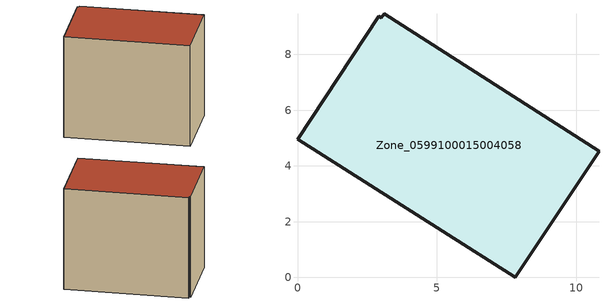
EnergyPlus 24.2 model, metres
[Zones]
Zone_0599100015004058
 floor ground (C_G): 3.11,9.46 10.81,4.53 7.81,0 0,4.95 2.92,9.36 3,9.31 z0.72
 wall outside (C_F): 7.81,0 10.81,4.53 3.11,9.46 3,9.31 2.92,9.36 0,4.95 7.81,0 z0.72:8.67
 roof outside (C_R): 10.81,4.53 3.11,9.46 3,9.31 2.92,9.36 0,4.95 7.81,0 z8.67
[BUILDING]
Pand.0599100015004058: North Axis=0; Terrain=City; Loads Convergence Tolerance Value=0.04; Temperature Convergence Tolerance Value=0.4; Solar Distribution=FullExterior; Maximum Number of Warmup Days=25; Minimum Number of Warmup Days=1
[Site:Location]
Rotterdam.The.Hague.AP_ZH_NLD Design_Conditions: Latitude=51.96; Longitude=4.45; Time Zone=1; Elevation=-4.5
[SITE:GROUNDTEMPERATURE:BUILDINGSURFACE]
18, 18, 18, 18, 18, 18, 18, 18, 18, 18, 18, 18
[MATERIAL] Thermal Absorptance=0.9; Solar Absorptance=0.7; Visible Absorptance=0.7
Name | Roughness | Thickness | Conductivity | Density | Specific Heat
G.TI.1975-1991 | MediumSmooth | 0.15 | 0.288461 | 540 | 1210
F.TI.1975-1991 | Rough | 0.3 | 0.230769 | 1920 | 840
R.TI.1975-1991 | MediumRough | 0.2 | 0.153846 | 1500 | 1000
[CONSTRUCTION]
C_G: G.TI.1975-1991
C_F: F.TI.1975-1991
C_R: R.TI.1975-1991
[ZONE]
Zone_0599100015004058: Type=1; Multiplier=1; Ceiling Height=Autocalculate; Volume=Autocalculate; Floor Area=autocalculate; Part of Total Floor Area=Yes
[ZONEINFILTRATION:DESIGNFLOWRATE]
Infil_Zone_0599100015004058: Zone or ZoneList or Space or SpaceList=Zone_0599100015004058; Schedule=AlwaysOn; Design Flow Rate Calculation Method=Flow/Area; Flow Rate per Floor Area=0.003; Constant Term Coefficient=1; Temperature Term Coefficient=0; Velocity Term Coefficient=0; Velocity Squared Term Coefficient=0
[HVACTEMPLATE:ZONE:IDEALLOADSAIRSYSTEM]
Zone_0599100015004058: Maximum Heating Supply Air Temperature=50; Minimum Cooling Supply Air Temperature=13; Maximum Heating Supply Air Humidity Ratio=0.0156; Minimum Cooling Supply Air Humidity Ratio=0.0077; Heating Limit=NoLimit; Cooling Limit=NoLimit; Dehumidification Control Type=ConstantSensibleHeatRatio; Cooling Sensible Heat Ratio=0.7; Dehumidification Setpoint=60; Humidification Control Type=None; Humidification Setpoint=30; Outdoor Air Method=None; Outdoor Air Flow Rate per Person=0.00944; Outdoor Air Flow Rate per Zone Floor Area=0; Outdoor Air Flow Rate per Zone=0; Demand Controlled Ventilation Type=None; Outdoor Air Economizer Type=NoEconomizer; Heat Recovery Type=None; Sensible Heat Recovery Effectiveness=0.7; Latent Heat Recovery Effectiveness=0.65
[ZONECONTROL:THERMOSTAT]
ThermostatControl_Zone_0599100015004058: Zone or ZoneList=Zone_0599100015004058; Control Type Schedule=DualSetpointControlType; Control 1=Thermostat_Zone_0599100015004058; Temperature Difference Between Cutout And Setpoint=0
[THERMOSTATSETPOINT:DUALSETPOINT]
Thermostat_Zone_0599100015004058: Heating Setpoint Temperature Schedule=HeatingSetpoint_Zone_0599100015004058; Cooling Setpoint Temperature Schedule=CoolingSetpoint_Zone_0599100015004058
[SCHEDULE:COMPACT]
HeatingSetpoint_Zone_0599100015004058: Through: 12/31, For: AllDays, Until: 24:00, 21
CoolingSetpoint_Zone_0599100015004058: Through: 12/31, For: AllDays, Until: 24:00, 24
DualSetpointControlType: Through: 12/31, For: AllDays, Until: 24:00, 4
AlwaysOn: Through: 12/31, For: AllDays, Until: 24:00, 1
